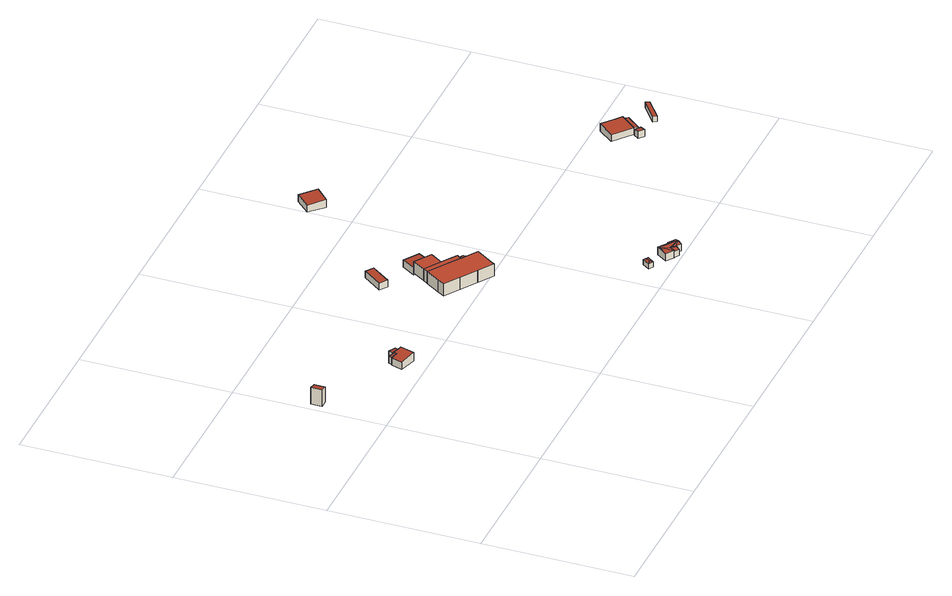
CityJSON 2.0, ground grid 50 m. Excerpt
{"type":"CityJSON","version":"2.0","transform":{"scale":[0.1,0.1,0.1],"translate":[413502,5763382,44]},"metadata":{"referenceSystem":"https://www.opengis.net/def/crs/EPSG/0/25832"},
"CityObjects":{
"building1":{"type":"Building","attributes":{"Gemeindeschluessel":"05570044","Geometrietyp2DReferenz":"3000","function":"51009_1610","roofType":"2100","measuredHeight":6},"geometry":[{"type":"Solid","lod":"2","boundaries":[[[[0,1,2,3]],[[4,5,1,0]],[[6,7,5,4]],[[3,2,7,6]],[[4,0,3,6]],[[1,5,7,2]]]],"semantics":{"surfaces":[{"type":"WallSurface"},{"type":"RoofSurface"},{"type":"GroundSurface"}],"values":[[0,0,0,0,1,2]]}}]},
"building2":{"type":"Building","attributes":{"Gemeindeschluessel":"05570044","Geometrietyp2DReferenz":"3000","function":"51009_1610","roofType":"2100","measuredHeight":2.54},"geometry":[{"type":"Solid","lod":"2","boundaries":[[[[8,9,10,11]],[[12,13,9,8]],[[14,15,13,12]],[[16,17,15,14]],[[11,10,17,16]],[[14,12,8,11,16]],[[9,13,15,17,10]]]],"semantics":{"surfaces":[{"type":"WallSurface"},{"type":"RoofSurface"},{"type":"GroundSurface"}],"values":[[0,0,0,0,0,1,2]]}}]},
"building3":{"type":"Building","attributes":{"Gemeindeschluessel":"05570044","Geometrietyp2DReferenz":"3000","function":"31001_3200","roofType":"2100","measuredHeight":3.06},"geometry":[{"type":"Solid","lod":"2","boundaries":[[[[18,19,20,21]],[[22,23,19,18]],[[14,24,23,22]],[[12,25,24,14]],[[26,27,25,12]],[[28,29,27,26]],[[30,31,29,28]],[[32,33,31,30]],[[21,20,33,32]],[[30,28,26,12,14,22,18,21,32]],[[19,23,24,25,27,29,31,33,20]]]],"semantics":{"surfaces":[{"type":"WallSurface"},{"type":"RoofSurface"},{"type":"GroundSurface"}],"values":[[0,0,0,0,0,0,0,0,0,1,2]]}}]},
"building4":{"type":"Building","attributes":{"Gemeindeschluessel":"05570044","Geometrietyp2DReferenz":"3000","function":"31001_9998","roofType":"2100","measuredHeight":1.66},"geometry":[{"type":"Solid","lod":"2","boundaries":[[[[34,35,36,37]],[[38,39,35,34]],[[40,41,39,38]],[[37,36,41,40]],[[38,34,37,40]],[[35,39,41,36]]]],"semantics":{"surfaces":[{"type":"WallSurface"},{"type":"RoofSurface"},{"type":"GroundSurface"}],"values":[[0,0,0,0,1,2]]}}]},
"building5":{"type":"Building","attributes":{"Gemeindeschluessel":"05570044","Geometrietyp2DReferenz":"3000","function":"31001_9998","roofType":"2100","measuredHeight":2.48},"geometry":[{"type":"Solid","lod":"2","boundaries":[[[[42,43,44,45]],[[46,47,43,42]],[[48,49,47,46]],[[45,44,49,48]],[[46,42,45,48]],[[43,47,49,44]]]],"semantics":{"surfaces":[{"type":"WallSurface"},{"type":"RoofSurface"},{"type":"GroundSurface"}],"values":[[0,0,0,0,1,2]]}}]},
"building6":{"type":"Building","attributes":{"Gemeindeschluessel":"05570044","Geometrietyp2DReferenz":"3000","function":"31001_3200"},"address":[{"country":"Germany","locality":"Telgte","thoroughfareNumber":"38","thoroughfareName":"Sickerhook"}],"children":["building6-1","building6-2","building6-3"]},
"building6-1":{"type":"BuildingPart","attributes":{"roofType":"1000","measuredHeight":4.39},"parents":["building6"],"geometry":[{"type":"Solid","lod":"2","boundaries":[[[[50,51,52,53,54]],[[55,56,51,50]],[[57,58,56,55]],[[59,60,58,57]],[[61,62,60,59]],[[63,64,62,61]],[[65,66,64,63]],[[67,68,66,65]],[[69,70,68,67]],[[71,72,70,69]],[[73,74,72,71]],[[75,76,74,73]],[[77,78,79,76,75]],[[75,73,71,69,67,65,63,61,59,57,55,50,54,77]],[[51,56,58,60,62,64,66,68,70,72,74,76,79,52]],[[78,77,54,53]],[[52,79,78,53]]]],"semantics":{"surfaces":[{"type":"WallSurface"},{"type":"RoofSurface"},{"type":"GroundSurface"},{"type":"ClosureSurface"}],"values":[[0,0,0,0,0,0,0,0,0,0,0,0,0,1,2,0,3]]}}]},
"building6-2":{"type":"BuildingPart","attributes":{"roofType":"1000","measuredHeight":4.36},"parents":["building6"],"geometry":[{"type":"Solid","lod":"2","boundaries":[[[[80,81,82,83]],[[84,85,81,80]],[[53,52,85,84]],[[86,87,79,78]],[[78,53,84,80,83,86]],[[81,85,52,79,87,82]],[[52,53,78,79]],[[82,87,86,83]]]],"semantics":{"surfaces":[{"type":"WallSurface"},{"type":"RoofSurface"},{"type":"GroundSurface"},{"type":"ClosureSurface"}],"values":[[0,0,0,0,1,2,3,3]]}}]},
"building6-3":{"type":"BuildingPart","attributes":{"roofType":"1000","measuredHeight":4.31},"parents":["building6"],"geometry":[{"type":"Solid","lod":"2","boundaries":[[[[88,89,90,91]],[[83,82,89,88]],[[92,93,87,86]],[[91,90,93,92]],[[86,83,88,91,92]],[[89,82,87,93,90]],[[82,83,86,87]]]],"semantics":{"surfaces":[{"type":"WallSurface"},{"type":"RoofSurface"},{"type":"GroundSurface"},{"type":"ClosureSurface"}],"values":[[0,0,0,0,1,2,3]]}}]},
"building7":{"type":"Building","attributes":{"Gemeindeschluessel":"05570044","Geometrietyp2DReferenz":"3000","function":"51009_1610","roofType":"2100","measuredHeight":2.76},"geometry":[{"type":"Solid","lod":"2","boundaries":[[[[94,95,96,97]],[[98,99,95,94]],[[100,101,99,98]],[[97,96,101,100]],[[98,94,97,100]],[[95,99,101,96]]]],"semantics":{"surfaces":[{"type":"WallSurface"},{"type":"RoofSurface"},{"type":"GroundSurface"}],"values":[[0,0,0,0,1,2]]}}]},
"building8":{"type":"Building","attributes":{"Gemeindeschluessel":"05570044","Geometrietyp2DReferenz":"3000","function":"51009_1610","roofType":"2100","measuredHeight":3.21},"geometry":[{"type":"Solid","lod":"2","boundaries":[[[[55,102,103,104]],[[54,105,102,55]],[[106,107,105,54]],[[104,103,107,106]],[[54,55,104,106]],[[102,105,107,103]]]],"semantics":{"surfaces":[{"type":"WallSurface"},{"type":"RoofSurface"},{"type":"GroundSurface"}],"values":[[0,0,0,0,1,2]]}}]},
"building9":{"type":"Building","attributes":{"Gemeindeschluessel":"05570044","Geometrietyp2DReferenz":"3000","function":"31001_9998","roofType":"5000","measuredHeight":2.18},"geometry":[{"type":"Solid","lod":"2","boundaries":[[[[108,109,110,111]],[[112,113,109,108]],[[114,115,113,112]],[[111,110,115,114]],[[116,114,112,117]],[[112,108,117]],[[117,108,111,116]],[[111,114,116]],[[109,113,115,110]]]],"semantics":{"surfaces":[{"type":"WallSurface"},{"type":"RoofSurface"},{"type":"GroundSurface"}],"values":[[0,0,0,0,1,1,1,1,2]]}}]},
"building10":{"type":"Building","attributes":{"Gemeindeschluessel":"05570044","Geometrietyp2DReferenz":"3000","function":"51009_1610","roofType":"2100","measuredHeight":2.49},"geometry":[{"type":"Solid","lod":"2","boundaries":[[[[118,119,120,121]],[[122,123,119,118]],[[124,125,123,122]],[[126,127,125,124]],[[128,129,127,126]],[[130,131,129,128]],[[121,120,131,130]],[[128,126,124,122,118,121,130]],[[119,123,125,127,129,131,120]]]],"semantics":{"surfaces":[{"type":"WallSurface"},{"type":"RoofSurface"},{"type":"GroundSurface"}],"values":[[0,0,0,0,0,0,0,1,2]]}}]},
"building11":{"type":"Building","attributes":{"Gemeindeschluessel":"05570044","Geometrietyp2DReferenz":"3000","function":"31001_3200","roofType":"5000","measuredHeight":2.98},"geometry":[{"type":"Solid","lod":"2","boundaries":[[[[132,133,134,135]],[[136,137,133,132]],[[138,139,137,136]],[[140,141,139,138]],[[142,143,141,140]],[[144,145,143,142]],[[128,146,145,144]],[[126,147,146,128]],[[148,149,147,126]],[[150,151,149,148]],[[152,153,151,150]],[[135,134,153,152]],[[154,138,136]],[[154,136,132]],[[154,132,135]],[[135,155,154]],[[142,140,154]],[[128,142,154]],[[126,128,154]],[[126,154,155]],[[150,148,126,155]],[[155,152,150]],[[128,144,142]],[[154,140,138]],[[155,135,152]],[[133,137,139,141,143,145,146,147,149,151,153,134]]]],"semantics":{"surfaces":[{"type":"WallSurface"},{"type":"RoofSurface"},{"type":"GroundSurface"}],"values":[[0,0,0,0,0,0,0,0,0,0,0,0,1,1,1,1,1,1,1,1,1,1,1,0,0,2]]}}]},
"building12":{"type":"Building","attributes":{"Gemeindeschluessel":"05570044","Geometrietyp2DReferenz":"3000","function":"31001_9998","roofType":"2100","measuredHeight":2.86},"geometry":[{"type":"Solid","lod":"2","boundaries":[[[[156,157,158,159]],[[160,161,157,156]],[[162,163,161,160]],[[159,158,163,162]],[[160,156,159,162]],[[157,161,163,158]]]],"semantics":{"surfaces":[{"type":"WallSurface"},{"type":"RoofSurface"},{"type":"GroundSurface"}],"values":[[0,0,0,0,1,2]]}}]},
"building13":{"type":"Building","attributes":{"Gemeindeschluessel":"05570044","Geometrietyp2DReferenz":"3000","function":"31001_9998","roofType":"2100","measuredHeight":2.54},"geometry":[{"type":"Solid","lod":"2","boundaries":[[[[164,165,166,167]],[[168,169,165,164]],[[170,171,169,168]],[[167,166,171,170]],[[168,164,167,170]],[[165,169,171,166]]]],"semantics":{"surfaces":[{"type":"WallSurface"},{"type":"RoofSurface"},{"type":"GroundSurface"}],"values":[[0,0,0,0,1,2]]}}]},
"building14":{"type":"Building","attributes":{"Gemeindeschluessel":"05570044","Geometrietyp2DReferenz":"3000","function":"31001_3200","roofType":"2100","measuredHeight":2.83},"address":[{"country":"Germany","locality":"Telgte","thoroughfareNumber":"39","thoroughfareName":"Sickerhook"}],"geometry":[{"type":"Solid","lod":"2","boundaries":[[[[172,173,174,175]],[[176,177,173,172]],[[178,179,177,176]],[[180,181,179,178]],[[182,183,181,180]],[[184,185,183,182]],[[186,187,185,184]],[[175,174,187,186]],[[184,182,180,178,176,172,175,186]],[[173,177,179,181,183,185,187,174]]]],"semantics":{"surfaces":[{"type":"WallSurface"},{"type":"RoofSurface"},{"type":"GroundSurface"}],"values":[[0,0,0,0,0,0,0,0,1,2]]}}]},
"building15":{"type":"Building","attributes":{"Gemeindeschluessel":"05570044","Geometrietyp2DReferenz":"3000","function":"31001_9998","roofType":"2100","measuredHeight":2.49},"geometry":[{"type":"Solid","lod":"2","boundaries":[[[[188,189,183,190]],[[191,192,189,188]],[[184,185,192,191]],[[190,183,185,184]],[[191,188,190,184]],[[189,192,185,183]]]],"semantics":{"surfaces":[{"type":"WallSurface"},{"type":"RoofSurface"},{"type":"GroundSurface"}],"values":[[0,0,0,0,1,2]]}}]},
"building16":{"type":"Building","attributes":{"Gemeindeschluessel":"05570044","Geometrietyp2DReferenz":"3000","function":"31001_9998","roofType":"2100","measuredHeight":2.17},"geometry":[{"type":"Solid","lod":"2","boundaries":[[[[193,194,195,196]],[[197,198,194,193]],[[199,200,198,197]],[[196,195,200,199]],[[197,193,196,199]],[[194,198,200,195]]]],"semantics":{"surfaces":[{"type":"WallSurface"},{"type":"RoofSurface"},{"type":"GroundSurface"}],"values":[[0,0,0,0,1,2]]}}]}
},
"vertices":[
[7,712,76],[7,712,16],[32,712,16],[32,712,71],[7,748,76],[7,748,16],[33,748,71],[33,748,16],
[315,614,30],[315,614,6],[312,604,6],[312,604,30],[339,606,32],[339,606,6],[336,597,32],[336,597,6],[333,598,32],[333,598,6],
[312,604,29],[312,604,4],[299,567,4],[299,567,29],[333,598,31],[333,598,4],[336,597,4],[339,606,4],[340,608,32],[340,608,4],[367,598,35],[367,598,4],[371,597,35],[371,597,4],[356,549,35],[356,549,4],
[340,608,27],[340,608,10],[367,598,10],[367,598,24],[346,627,27],[346,627,10],[374,617,24],[374,617,10],
[754,834,28],[754,834,3],[730,852,3],[730,852,26],[706,770,28],[706,770,3],[682,788,26],[682,788,3],
[867,593,51],[867,593,7],[867,594,7],[867,594,50],[867,594,51],[885,582,51],[885,582,7],[920,559,51],[920,559,7],[889,512,51],[889,512,7],[888,512,51],[888,512,7],[873,489,51],[873,489,7],[823,522,51],[823,522,7],[822,522,51],[822,522,7],[767,558,51],[767,558,7],[767,559,51],[767,559,7],[716,592,51],[716,592,7],[731,615,51],[731,615,7],[762,663,51],[762,663,50],[762,663,7],
[878,610,50],[878,610,7],[860,622,7],[860,622,50],[877,609,50],[877,609,7],[773,679,50],[773,679,7],
[828,643,50],[828,643,7],[855,685,7],[855,685,50],[800,721,50],[800,721,7],
[850,688,28],[850,688,0],[880,735,0],[880,735,25],[800,721,28],[800,721,0],[830,767,25],[830,767,0],
[885,582,19],[895,597,19],[895,597,43],[867,594,19],[877,609,43],[877,609,19],
[1088,88,31],[1088,88,12],[1072,63,12],[1072,63,31],[1104,77,31],[1104,77,12],[1087,54,31],[1087,54,12],[1085,66,34],[1091,75,34],
[1168,1,39],[1168,1,17],[1178,16,17],[1178,16,41],[1152,11,39],[1152,11,17],[1162,26,41],[1162,26,17],[1164,29,42],[1164,29,17],[1171,24,42],[1171,24,17],[1170,21,41],[1170,21,17],
[1185,43,42],[1185,43,15],[1152,66,15],[1152,66,42],[1186,46,42],[1186,46,15],[1210,30,42],[1210,30,15],[1194,5,42],[1194,5,15],[1178,16,42],[1178,16,15],[1170,21,42],[1170,21,15],[1171,24,15],[1164,29,15],[1162,26,42],[1162,26,15],[1152,11,42],[1152,11,15],[1126,29,42],[1126,29,15],[1203,19,45],[1146,57,45],
[992,1143,33],[992,1143,9],[1037,1098,9],[1037,1098,38],[1037,1189,33],[1037,1189,9],[1081,1142,38],[1081,1142,9],
[1749,373,26],[1749,373,6],[1734,355,6],[1734,355,31],[1767,359,26],[1767,359,6],[1752,341,31],[1752,341,6],
[1732,477,33],[1732,477,5],[1690,426,5],[1690,426,29],[1768,447,33],[1768,447,5],[1767,447,33],[1767,447,5],[1792,427,33],[1792,427,5],[1790,425,33],[1790,425,5],[1752,377,30],[1752,377,5],[1751,376,29],[1751,376,5],
[1804,413,25],[1804,413,5],[1790,425,30],[1766,365,25],[1766,365,5],
[1908,385,25],[1908,385,6],[1900,396,6],[1900,396,27],[1843,335,25],[1843,335,6],[1834,346,27],[1834,346,6]
]}
